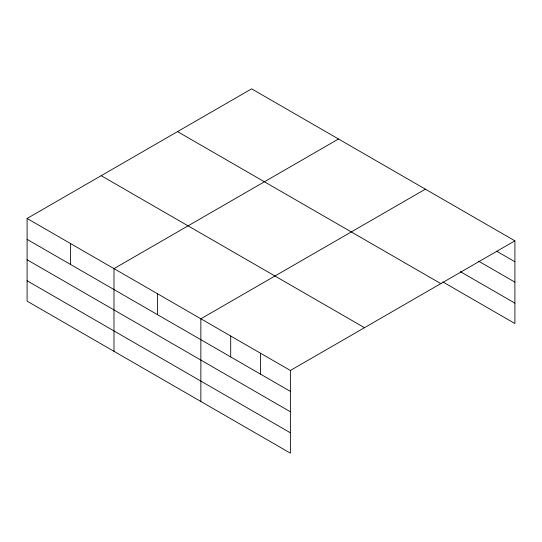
<?xml version="1.0" encoding="UTF-8"?>
<svg xmlns="http://www.w3.org/2000/svg" width="542" height="542" viewBox="0 0 542 542"><rect width="100%" height="100%" fill="white"/><g stroke="black" fill="none" stroke-linecap="round" stroke-linejoin="round"><path stroke-width="0.81" d="M442.855 281.935L514.9 323.533L514.9 240.844L251.623 88.841L27.1 218.467L27.1 301.156L290.377 453.159L290.377 370.471L27.1 218.467M338.506 139.003L113.983 268.629L113.983 351.318M425.389 189.165L200.858 318.791L200.858 401.48M290.377 370.471L514.9 240.844M496.709 251.244L514.9 261.752M478.511 261.129L514.9 282.138M460.321 271.63L514.9 303.141M177.532 131.618L440.809 283.622M101.191 175.689L364.468 327.693M27.1 239.381L290.377 391.378M27.1 259.767L290.377 411.764M27.1 280.77L290.377 432.773M260.539 353.242L260.539 374.149M230.702 336.02L230.702 356.927M157.424 293.71L157.424 314.617M70.541 243.548L70.541 264.462"/></g></svg>
